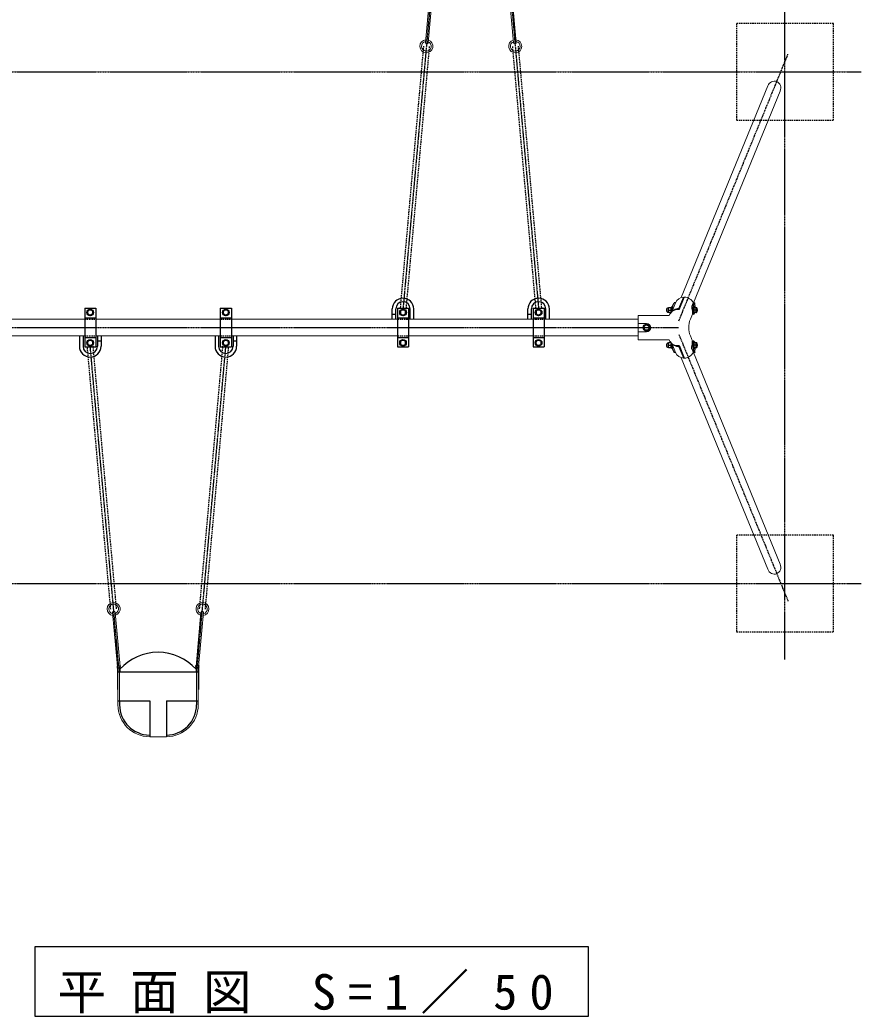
# Model space of a CAD drawing. Units: millimetres, scale not verified, with parts at other scales. Extents: x -35408 to 50, y -49934 to 13350.
# Drawn here: x -16889 to -13850, y 7511 to 11112 of the extents above; entities that cross this region are included whole.
import ezdxf

# ---------------------------------------------------------------- set-up
doc = ezdxf.new("R2010")
doc.units = ezdxf.units.MM
doc.linetypes.add('USER2', pattern=[6, 3, -1, 1, -1])
doc.linetypes.add('USER4', pattern=[8, 5, -3])
doc.layers.add('線', color=2, linetype='Continuous', lineweight=25)
doc.layers.add('補助', color=2, linetype='Continuous', lineweight=25)
doc.styles.add('ＭＳ ゴシック', font='')
doc.styles.get('ＭＳ ゴシック').set_extended_font_data('MS Gothic')

msp = doc.modelspace()

# ---------------------------------------------------------------- linework, layer by layer
at = {"layer": '線', "color": 20, "linetype": 'USER2'}
for p, q in [((-15402, 11225.25), (-15505, 10067.5)), ((-15118, 11225.25), (-15015, 10067.5)), ((-14125, 8800), (-14125, 11200)), ((-14508.163, 10025), (-14113.971, 10988.583)), ((-17800, 10925), (-13850, 10925)), ((-17140, 10000), (-14510, 10000)), ((-14508.163, 9975), (-14113.971, 9011.417)), ((-16532, 8774.75), (-16635, 9932.5)), ((-16248, 8774.75), (-16145, 9932.5)), ((-17800, 9075), (-13850, 9075))]:
    msp.add_line(p, q, dxfattribs=at)
at = {"layer": '線', "color": 7, "lineweight": 13}
for p, q in [((-15406.731, 11225.671), (-15424.108, 11030.356)), ((-15397.269, 11224.829), (-15414.645, 11029.514)), ((-15122.731, 11224.829), (-15105.355, 11029.514)), ((-15113.269, 11225.671), (-15095.892, 11030.356)), ((-14500.2, 10108.643), (-14187.145, 10873.89)), ((-14455.493, 10089.57), (-14142.164, 10855.489)), ((-14532.657, 10059.385), (-14520.058, 10090.183)), ((-14450.367, 10089.57), (-14455.826, 10089.57)), ((-14449.135, 10073.114), (-14450.367, 10089.57)), ((-14543.284, 10044), (-14540.754, 10050.184)), ((-14466.829, 10030.169), (-14459.216, 10048.777)), ((-14459.216, 10048.777), (-14454.992, 10048.777)), ((-14453.288, 10049.839), (-14452.562, 10051.614)), ((-16995, 10030.25), (-16655, 10030.25)), ((-16615, 10030.25), (-16165, 10030.25)), ((-16125, 10030.25), (-15525, 10030.25)), ((-15485, 10030.25), (-15035, 10030.25)), ((-14995, 10030.25), (-14655, 10030.25)), ((-14655, 10044), (-14655, 9956)), ((-14543.284, 10044), (-14655, 10044)), ((-14655, 10015), (-14625, 10015)), ((-14655, 9985), (-14625, 9985)), ((-16995, 9969.75), (-16655, 9969.75)), ((-16615, 9969.75), (-16165, 9969.75)), ((-16125, 9969.75), (-15525, 9969.75)), ((-15485, 9969.75), (-15035, 9969.75)), ((-14995, 9969.75), (-14655, 9969.75)), ((-14543.284, 9956), (-14655, 9956)), ((-14543.284, 9956), (-14540.754, 9949.816)), ((-14532.657, 9940.615), (-14520.058, 9909.817)), ((-14466.829, 9969.831), (-14459.216, 9951.223)), ((-14459.216, 9951.223), (-14454.992, 9951.223)), ((-14453.288, 9950.161), (-14452.562, 9948.386)), ((-14520.301, 9910.43), (-14525.803, 9910.43)), ((-14450.367, 9910.43), (-14455.826, 9910.43)), ((-14455.493, 9910.43), (-14142.164, 9144.511)), ((-14449.135, 9926.886), (-14450.367, 9910.43)), ((-14500.2, 9891.357), (-14187.145, 9126.11)), ((-16536.731, 8774.329), (-16554.108, 8969.644)), ((-16527.269, 8775.171), (-16544.645, 8970.486)), ((-16252.731, 8775.171), (-16235.355, 8970.486)), ((-16243.269, 8774.329), (-16225.892, 8969.644)), ((-16535, 8756), (-16535, 8636)), ((-16529, 8756), (-16529, 8651)), ((-16251, 8756), (-16251, 8651)), ((-16245, 8756), (-16245, 8636)), ((-16420, 8521), (-16360, 8521))]:
    msp.add_line(p, q, dxfattribs=at)
at = {"layer": '線', "color": 4, "linetype": 'USER4'}
for p, q in [((-15430.965, 11018.165), (-15515.459, 10068.43)), ((-15410.047, 11016.304), (-15494.541, 10066.57)), ((-15109.952, 11016.304), (-15025.459, 10066.57)), ((-15089.035, 11018.165), (-15004.541, 10068.43)), ((-16655, 10030.25), (-16615, 10030.25)), ((-16165, 10030.25), (-16125, 10030.25)), ((-15525, 10030.25), (-15485, 10030.25)), ((-15035, 10030.25), (-14995, 10030.25)), ((-16655, 9969.75), (-16615, 9969.75)), ((-16165, 9969.75), (-16125, 9969.75)), ((-15525, 9969.75), (-15485, 9969.75)), ((-15035, 9969.75), (-14995, 9969.75)), ((-16560.965, 8981.835), (-16645.459, 9931.569)), ((-16540.048, 8983.696), (-16624.541, 9933.43)), ((-16239.952, 8983.696), (-16155.459, 9933.43)), ((-16219.035, 8981.835), (-16134.541, 9931.569))]:
    msp.add_line(p, q, dxfattribs=at)
at = {"layer": '線'}
for p, q in [((-14530.786, 10077.388), (-14525.803, 10089.57)), ((-14520.301, 10089.57), (-14525.803, 10089.57)), ((-14508.249, 10067.78), (-14490.709, 10110.655)), ((-14507.331, 10064.979), (-14488.641, 10110.666)), ((-14490.389, 10106.394), (-14490.709, 10110.655)), ((-14460.809, 10077.388), (-14455.826, 10089.57)), ((-14455.35, 10077.388), (-14450.367, 10089.57)), ((-16655, 10070), (-16615, 10070)), ((-16655, 10070), (-16655, 9930)), ((-16634.94, 10066.006), (-16644.44, 10060.522)), ((-16644.44, 10060.522), (-16644.44, 10049.552)), ((-16644.44, 10049.552), (-16634.94, 10044.067)), ((-16625.44, 10060.522), (-16634.94, 10066.006)), ((-16634.94, 10044.067), (-16625.44, 10049.552)), ((-16625.44, 10049.552), (-16625.44, 10060.522)), ((-16615, 10070), (-16615, 9930)), ((-16165, 10070), (-16125, 10070)), ((-16165, 10070), (-16165, 9930)), ((-16144.94, 10066.006), (-16154.44, 10060.522)), ((-16154.44, 10060.522), (-16154.44, 10049.552)), ((-16154.44, 10049.552), (-16144.94, 10044.067)), ((-16135.44, 10060.522), (-16144.94, 10066.006)), ((-16144.94, 10044.067), (-16135.44, 10049.552)), ((-16135.44, 10049.552), (-16135.44, 10060.522)), ((-16125, 10070), (-16125, 9930)), ((-15544, 10030.25), (-15544, 10067.5)), ((-15531, 10030.25), (-15531, 10067.5)), ((-15525, 10070), (-15485, 10070)), ((-15525, 10070), (-15525, 9930)), ((-15504.94, 10066.006), (-15514.44, 10060.522)), ((-15514.44, 10060.522), (-15514.44, 10049.552)), ((-15514.44, 10049.552), (-15504.94, 10044.067)), ((-15495.44, 10060.522), (-15504.94, 10066.006)), ((-15504.94, 10044.067), (-15495.44, 10049.552)), ((-15495.44, 10049.552), (-15495.44, 10060.522)), ((-15485, 10070), (-15485, 9930)), ((-15479, 10030.25), (-15479, 10067.5)), ((-15466, 10030.25), (-15466, 10067.5)), ((-15054, 10030.25), (-15054, 10067.5)), ((-15041, 10030.25), (-15041, 10067.5)), ((-15035, 10070), (-14995, 10070)), ((-15035, 10070), (-15035, 9930)), ((-15014.94, 10066.006), (-15024.44, 10060.522)), ((-15024.44, 10060.522), (-15024.44, 10049.552)), ((-15024.44, 10049.552), (-15014.94, 10044.067)), ((-15005.44, 10060.522), (-15014.94, 10066.006)), ((-15014.94, 10044.067), (-15005.44, 10049.552)), ((-15005.44, 10049.552), (-15005.44, 10060.522)), ((-14995, 10070), (-14995, 9930)), ((-14989, 10030.25), (-14989, 10067.5)), ((-14976, 10030.25), (-14976, 10067.5)), ((-14545.805, 10063.614), (-14537.076, 10063.614)), ((-14544.91, 10073.114), (-14544.852, 10073.114)), ((-14544.852, 10054.114), (-14544.91, 10054.114)), ((-14544.852, 10073.114), (-14536.045, 10073.114)), ((-14538.186, 10054.114), (-14544.852, 10054.114)), ((-14533.143, 10074.364), (-14535.172, 10074.364)), ((-14531.263, 10075.614), (-14532.217, 10075.614)), ((-14451.857, 10075.614), (-14454.319, 10075.614)), ((-14451.857, 10051.614), (-14454.319, 10051.614)), ((-14453.762, 10063.614), (-14452.809, 10073.114)), ((-14452.809, 10054.114), (-14453.762, 10063.614)), ((-14447.003, 10063.614), (-14453.762, 10063.614)), ((-14452.809, 10073.114), (-14444.934, 10073.114)), ((-14444.934, 10054.114), (-14452.809, 10054.114)), ((-14444.934, 10073.114), (-14444.146, 10073.114)), ((-14444.146, 10054.114), (-14444.934, 10054.114)), ((-14444.146, 10073.114), (-14443.608, 10072.357)), ((-14444.146, 10054.114), (-14443.575, 10054.918)), ((-16652.976, 10035.812), (-16616.976, 10035.812)), ((-16162.976, 10035.812), (-16126.976, 10035.812)), ((-15531, 10047.5), (-15544, 10047.5)), ((-15522.976, 10035.812), (-15486.976, 10035.812)), ((-15041, 10047.5), (-15054, 10047.5)), ((-15032.976, 10035.812), (-14996.976, 10035.812)), ((-14635.97, 10000), (-14630.485, 10009.5)), ((-14630.485, 9990.5), (-14635.97, 10000)), ((-14630.485, 10009.5), (-14619.515, 10009.5)), ((-14619.515, 9990.5), (-14630.485, 9990.5)), ((-14619.515, 10009.5), (-14614.03, 10000)), ((-14614.03, 10000), (-14619.515, 9990.5)), ((-16674, 9969.75), (-16674, 9932.5)), ((-16661, 9969.75), (-16661, 9932.5)), ((-16653, 9964.188), (-16617, 9964.188)), ((-16635, 9955.946), (-16644.5, 9950.461)), ((-16644.5, 9950.461), (-16644.5, 9939.492)), ((-16625.5, 9950.461), (-16635, 9955.946)), ((-16625.5, 9939.492), (-16625.5, 9950.461)), ((-16609, 9969.75), (-16609, 9932.5)), ((-16609, 9952.5), (-16596, 9952.5)), ((-16596, 9969.75), (-16596, 9932.5)), ((-16184, 9969.75), (-16184, 9932.5)), ((-16171, 9969.75), (-16171, 9932.5)), ((-16163, 9964.188), (-16127, 9964.188)), ((-16145, 9955.946), (-16154.5, 9950.461)), ((-16154.5, 9950.461), (-16154.5, 9939.492)), ((-16135.5, 9950.461), (-16145, 9955.946)), ((-16135.5, 9939.492), (-16135.5, 9950.461)), ((-16119, 9969.75), (-16119, 9932.5)), ((-16119, 9952.5), (-16106, 9952.5)), ((-16106, 9969.75), (-16106, 9932.5)), ((-15523, 9964.188), (-15487, 9964.188)), ((-15505, 9955.946), (-15514.5, 9950.461)), ((-15514.5, 9950.461), (-15514.5, 9939.492)), ((-15495.5, 9950.461), (-15505, 9955.946)), ((-15495.5, 9939.492), (-15495.5, 9950.461)), ((-15033, 9964.188), (-14997, 9964.188)), ((-15015, 9955.946), (-15024.5, 9950.461)), ((-15024.5, 9950.461), (-15024.5, 9939.492)), ((-15005.5, 9950.461), (-15015, 9955.946)), ((-15005.5, 9939.492), (-15005.5, 9950.461)), ((-14544.91, 9945.886), (-14544.852, 9945.886)), ((-14544.852, 9945.886), (-14538.186, 9945.886)), ((-14451.857, 9948.386), (-14454.319, 9948.386)), ((-14453.762, 9936.386), (-14452.809, 9945.886)), ((-14452.809, 9945.886), (-14444.934, 9945.886)), ((-14444.934, 9945.886), (-14444.146, 9945.886)), ((-14444.146, 9945.886), (-14443.608, 9945.13)), ((-16655, 9930), (-16615, 9930)), ((-16644.5, 9939.492), (-16635, 9934.007)), ((-16635, 9934.007), (-16625.5, 9939.492)), ((-16165, 9930), (-16125, 9930)), ((-16154.5, 9939.492), (-16145, 9934.007)), ((-16145, 9934.007), (-16135.5, 9939.492)), ((-15525, 9930), (-15485, 9930)), ((-15514.5, 9939.492), (-15505, 9934.007)), ((-15505, 9934.007), (-15495.5, 9939.492)), ((-15035, 9930), (-14995, 9930)), ((-15024.5, 9939.492), (-15015, 9934.007)), ((-15015, 9934.007), (-15005.5, 9939.492)), ((-14545.805, 9936.386), (-14537.076, 9936.386)), ((-14544.852, 9926.886), (-14544.91, 9926.886)), ((-14536.045, 9926.886), (-14544.852, 9926.886)), ((-14533.143, 9925.636), (-14535.172, 9925.636)), ((-14531.263, 9924.386), (-14532.217, 9924.386)), ((-14530.786, 9922.612), (-14525.803, 9910.43)), ((-14508.249, 9932.22), (-14490.709, 9889.345)), ((-14507.331, 9935.021), (-14488.641, 9889.334)), ((-14460.809, 9922.612), (-14455.826, 9910.43)), ((-14455.35, 9922.612), (-14450.367, 9910.43)), ((-14451.857, 9924.386), (-14454.319, 9924.386)), ((-14452.809, 9926.886), (-14453.762, 9936.386)), ((-14447.003, 9936.386), (-14453.762, 9936.386)), ((-14444.934, 9926.886), (-14452.809, 9926.886)), ((-14444.146, 9926.886), (-14444.934, 9926.886)), ((-14444.146, 9926.886), (-14443.575, 9927.691)), ((-14490.389, 9893.606), (-14490.709, 9889.345)), ((-16536.5, 8768.724), (-16536.5, 8691)), ((-16535, 8756), (-16535, 8768.724)), ((-16535, 8756), (-16245, 8756)), ((-16529, 8756), (-16529, 8768.724)), ((-16527.5, 8768.724), (-16527.5, 8756)), ((-16252.5, 8768.724), (-16252.5, 8756)), ((-16251, 8756), (-16251, 8768.724)), ((-16245, 8756), (-16245, 8768.724)), ((-16243.5, 8768.724), (-16243.5, 8691)), ((-16536.5, 8691), (-16535, 8691)), ((-16243.5, 8691), (-16245, 8691)), ((-16535, 8651), (-16420, 8651)), ((-16529, 8651), (-16529, 8636)), ((-16420, 8651), (-16420, 8521)), ((-16360, 8651), (-16360, 8521)), ((-16360, 8651), (-16245, 8651)), ((-16251, 8651), (-16251, 8636))]:
    msp.add_line(p, q, dxfattribs=at)
at = {"layer": '線', "color": 4, "linetype": 'USER4'}
for points in [[(-14300, 10750), (-13950, 10750), (-13950, 11100), (-14300, 11100)], [(-14300, 8900), (-13950, 8900), (-13950, 9250), (-14300, 9250)]]:
    msp.add_lwpolyline(points, close=True, dxfattribs=at)
at = {"layer": '線'}
for centre, radius in [((-16634.94, 10055.037), 12), ((-16634.94, 10055.037), 9.5), ((-16144.94, 10055.037), 12), ((-16144.94, 10055.037), 9.5), ((-15504.94, 10055.037), 12), ((-15504.94, 10055.037), 9.5), ((-15014.94, 10055.037), 12), ((-15014.94, 10055.037), 9.5), ((-14625, 10000), 12), ((-14625, 10000), 9.5), ((-16635, 9944.976), 12), ((-16635, 9944.976), 9.5), ((-16145, 9944.976), 12), ((-16145, 9944.976), 9.5), ((-15505, 9944.976), 12), ((-15505, 9944.976), 9.5), ((-15015, 9944.976), 12), ((-15015, 9944.976), 9.5)]:
    msp.add_circle(centre, radius, dxfattribs=at)
at = {"layer": '線', "color": 7, "lineweight": 13}
for centre, radius, start, end in [((-15420.506, 11017.235), 23.5, 96.57744, 73.25463), ((-15420.506, 11017.235), 17.5, 100.66532, 69.16674), ((-15419.376, 11029.935), 4.75, 174.91603, 354.91603), ((-15099.494, 11017.235), 23.5, 106.74537, 83.42256), ((-15099.494, 11017.235), 17.5, 110.83326, 79.33468), ((-15100.624, 11029.935), 4.75, 185.08397, 5.08397), ((-14625, 10000), 15, 270, 90), ((-14393.083, 10000), 79.678, 157.75105, 202.24895), ((-16550.506, 8982.765), 23.5, 286.74537, 263.42256), ((-16229.494, 8982.765), 23.5, 276.57744, 253.25463), ((-16550.506, 8982.765), 17.5, 290.83326, 259.33468), ((-16549.376, 8970.065), 4.75, 5.08397, 185.08397), ((-16229.494, 8982.765), 17.5, 280.66532, 249.16674), ((-16230.624, 8970.065), 4.75, 354.91603, 174.91603), ((-16532, 8774.75), 4.75, 185.08397, 5.08397), ((-16248, 8774.75), 4.75, 174.91603, 354.91603), ((-16420, 8636), 115, 180, 270), ((-16360, 8636), 115, 270, 0)]:
    msp.add_arc(centre, radius, start, end, dxfattribs=at)
at = {"layer": '線'}
for centre, radius, start, end in [((-15505, 10067.5), 39, 0, 180), ((-15505, 10067.5), 26, 0, 180), ((-15015, 10067.5), 39, 0, 180), ((-15015, 10067.5), 26, 0, 180), ((-14545.512, 10063.614), 8, 92.36259, 267.63741), ((-14461.849, 10057.9), 71.639, 164.21438, 179.29809), ((-14386.413, 10057.9), 71.639, 164.21438, 182.58622), ((-14545.512, 9936.386), 8, 92.36259, 267.63741), ((-14461.849, 9942.1), 71.639, 180.70191, 195.78562), ((-14386.413, 9942.1), 71.639, 177.41378, 195.78562), ((-16635, 9932.5), 39, 180, 0), ((-16635, 9932.5), 26, 180, 0), ((-16145, 9932.5), 39, 180, 0), ((-16145, 9932.5), 26, 180, 0), ((-16390, 8640.821), 185.179, 42.05292, 137.94708), ((-16532, 8774.75), 6.25, 144.54817, 212.38754), ((-16541.5, 8768.724), 5, 0, 32.38754), ((-16532, 8774.75), 4.75, 185.08397, 5.08397), ((-16541.5, 8768.724), 6.5, 0, 32.38754), ((-16522.5, 8768.724), 6.5, 147.61246, 180), ((-16532, 8774.75), 6.25, 327.61246, 45.61977), ((-16522.5, 8768.724), 5, 147.61246, 180), ((-16248, 8774.75), 6.25, 134.38023, 212.38754), ((-16257.5, 8768.724), 5, 0, 32.38754), ((-16248, 8774.75), 4.75, 174.91603, 354.91603), ((-16257.5, 8768.724), 6.5, 0, 32.38754), ((-16238.5, 8768.724), 6.5, 147.61246, 180), ((-16238.5, 8768.724), 5, 147.61246, 180), ((-16248, 8774.75), 6.25, 327.61246, 35.45183), ((-16420, 8636), 109, 180, 270), ((-16360, 8636), 109, 270, 0)]:
    msp.add_arc(centre, radius, start, end, dxfattribs=at)
at = {"layer": '線', "color": 7, "lineweight": 13}
for centre, major_axis, ratio, start_param, end_param in [((-14164.655, 10864.69), (10.15, 24.81), 0.906513, 4.71238898, 7.85398163), ((-14484.887, 10075.795), (35.171, -14.388), 0.906974, 2.08191936, 3.14159265), ((-14489.22, 10075.795), (35.171, -14.388), 0.906974, 0.82831299, 1.910651), ((-14454.992, 10054.667), (0, -5.89), 0.507131, 6.28318531, 6.89125183), ((-14454.992, 9945.333), (0, 5.89), 0.507131, 5.67511878, 6.28318531), ((-14484.887, 9924.205), (35.171, 14.388), 0.906974, 3.14159265, 4.20126595), ((-14489.22, 9924.205), (35.171, 14.388), 0.906974, 4.37253431, 5.45487231), ((-14164.655, 9135.31), (10.15, -24.81), 0.906513, 4.71238898, 7.85398163)]:
    msp.add_ellipse(centre, major_axis=major_axis, ratio=ratio, start_param=start_param, end_param=end_param, dxfattribs=at)
at = {"layer": '線'}
for centre, major_axis, ratio, start_param, end_param in [((-14545.332, 10068.364), (-0.473, -4.75), 0.232752, 3.18797253, 6.28318531), ((-14545.332, 10058.864), (-0.473, 4.75), 0.232752, 6.28318531, 9.37839809), ((-14545.02, 10063.614), (0, 9), 0.173648, 1.2971943, 1.84439836), ((-14506.203, 10034.28), (-35.134, 14.373), 0.782052, 5.05260929, 6.22660489), ((-14535.172, 10063.614), (0, 10.75), 0.173648, 6.28318531, 8.63129429), ((-14532.217, 10063.614), (0, 12), 0.173648, 6.28318531, 8.31252422), ((-14500.846, 10036.785), (-35.134, 14.373), 0.782052, 5.22409204, 5.74850437), ((-14454.992, 10054.667), (0, -5.89), 0.507131, 4.71238898, 6.89125183), ((-14454.319, 10063.614), (0, 12), 0.173648, 6.28318531, 9.42477796), ((-14451.857, 10063.614), (0, 12), 0.173648, 5.62592115, 10.08204211), ((-14446.527, 10068.364), (-0.476, -4.75), 0.233139, 0.0467338, 3.14159265), ((-14446.527, 10058.864), (-0.476, 4.75), 0.233139, 3.14159265, 6.23645151), ((-14545.332, 9941.136), (-0.473, -4.75), 0.232752, 3.18797253, 6.28318531), ((-14506.203, 9965.72), (-35.134, -14.373), 0.782052, 0.05658042, 1.23057601), ((-14535.172, 9936.386), (0, 10.75), 0.173648, 0.79348345, 3.14159265), ((-14532.217, 9936.386), (0, 12), 0.173648, 1.11225371, 3.14159265), ((-14454.992, 9945.333), (0, 5.89), 0.507131, 5.67511878, 7.85398163), ((-14454.319, 9936.386), (0, 12), 0.173648, 6.28318531, 9.42477796), ((-14451.857, 9936.386), (0, 12), 0.173648, 5.62592115, 10.08204211), ((-14446.527, 9941.136), (-0.476, -4.75), 0.233139, 0.0467338, 3.14159265), ((-14545.332, 9931.636), (-0.473, 4.75), 0.232752, 6.28318531, 9.37839809), ((-14545.02, 9936.386), (0, 9), 0.173648, 1.2971943, 1.84439836), ((-14500.846, 9963.215), (-35.134, -14.373), 0.782052, 0.53468094, 1.05909327), ((-14446.527, 9931.636), (-0.476, 4.75), 0.233139, 3.14159265, 6.23645151)]:
    msp.add_ellipse(centre, major_axis=major_axis, ratio=ratio, start_param=start_param, end_param=end_param, dxfattribs=at)
for centre in [(-14443.978, 10063.614), (-14443.978, 9936.386)]:
    msp.add_ellipse(centre, major_axis=(0, -9), ratio=0.173648, dxfattribs=at)
for points, knots in [([(-14460.809, 10077.388), (-14460.918, 10076.958), (-14461.027, 10076.528), (-14461.118, 10076.094), (-14461.209, 10075.66), (-14461.291, 10075.223), (-14461.353, 10074.784), (-14461.416, 10074.345), (-14461.466, 10073.903), (-14461.494, 10073.46), (-14461.521, 10073.018), (-14461.532, 10072.573), (-14461.516, 10072.13), (-14461.5, 10071.687), (-14461.458, 10071.244), (-14461.398, 10070.805), (-14461.339, 10070.366), (-14461.253, 10069.929), (-14461.161, 10069.495), (-14461.069, 10069.061), (-14460.958, 10068.631), (-14460.847, 10068.202), (-14460.735, 10067.772), (-14460.612, 10067.346), (-14460.494, 10066.918), (-14460.377, 10066.49), (-14460.253, 10066.064), (-14460.142, 10065.635), (-14460.031, 10065.205), (-14459.921, 10064.775), (-14459.828, 10064.341), (-14459.736, 10063.907), (-14459.655, 10063.47), (-14459.587, 10063.032), (-14459.519, 10062.594), (-14459.466, 10062.153), (-14459.42, 10061.712), (-14459.373, 10061.271), (-14459.339, 10060.828), (-14459.309, 10060.385), (-14459.279, 10059.943), (-14459.257, 10059.499), (-14459.237, 10059.056), (-14459.217, 10058.613), (-14459.201, 10058.169), (-14459.186, 10057.726)], [0, 0, 0, 0, 1, 1, 1, 2, 2, 2, 3, 3, 3, 4, 4, 4, 5, 5, 5, 6, 6, 6, 7, 7, 7, 8, 8, 8, 9, 9, 9, 10, 10, 10, 11, 11, 11, 12, 12, 12, 13, 13, 13, 14, 14, 14, 15, 15, 15, 15]), ([(-14459.186, 10057.726), (-14459.163, 10057.428), (-14459.139, 10057.13), (-14459.12, 10056.832), (-14459.1, 10056.534), (-14459.083, 10056.236), (-14459.069, 10055.938), (-14459.054, 10055.64), (-14459.042, 10055.341), (-14459.033, 10055.043), (-14459.024, 10054.744), (-14459.017, 10054.446), (-14459.013, 10054.147), (-14459.009, 10053.848), (-14459.007, 10053.55), (-14459.008, 10053.251), (-14459.009, 10052.952), (-14459.012, 10052.654), (-14459.019, 10052.355), (-14459.025, 10052.056), (-14459.033, 10051.758), (-14459.045, 10051.459), (-14459.056, 10051.161), (-14459.07, 10050.863), (-14459.086, 10050.564), (-14459.103, 10050.266), (-14459.122, 10049.968), (-14459.143, 10049.67), (-14459.165, 10049.372), (-14459.191, 10049.075), (-14459.216, 10048.777)], [0, 0, 0, 0, 1, 1, 1, 2, 2, 2, 3, 3, 3, 4, 4, 4, 5, 5, 5, 6, 6, 6, 7, 7, 7, 8, 8, 8, 9, 9, 9, 10, 10, 10, 10]), ([(-14460.809, 9922.612), (-14460.918, 9923.042), (-14461.027, 9923.472), (-14461.118, 9923.906), (-14461.209, 9924.34), (-14461.291, 9924.777), (-14461.353, 9925.216), (-14461.416, 9925.655), (-14461.466, 9926.097), (-14461.494, 9926.54), (-14461.521, 9926.982), (-14461.532, 9927.427), (-14461.516, 9927.87), (-14461.5, 9928.313), (-14461.458, 9928.756), (-14461.398, 9929.195), (-14461.339, 9929.634), (-14461.253, 9930.071), (-14461.161, 9930.505), (-14461.069, 9930.939), (-14460.958, 9931.369), (-14460.847, 9931.798), (-14460.735, 9932.228), (-14460.612, 9932.654), (-14460.494, 9933.082), (-14460.377, 9933.51), (-14460.253, 9933.936), (-14460.142, 9934.365), (-14460.031, 9934.795), (-14459.921, 9935.225), (-14459.828, 9935.659), (-14459.736, 9936.093), (-14459.655, 9936.53), (-14459.587, 9936.968), (-14459.519, 9937.406), (-14459.466, 9937.847), (-14459.42, 9938.288), (-14459.373, 9938.729), (-14459.339, 9939.172), (-14459.309, 9939.615), (-14459.279, 9940.057), (-14459.257, 9940.501), (-14459.237, 9940.944), (-14459.217, 9941.387), (-14459.201, 9941.831), (-14459.186, 9942.274)], [0, 0, 0, 0, 1, 1, 1, 2, 2, 2, 3, 3, 3, 4, 4, 4, 5, 5, 5, 6, 6, 6, 7, 7, 7, 8, 8, 8, 9, 9, 9, 10, 10, 10, 11, 11, 11, 12, 12, 12, 13, 13, 13, 14, 14, 14, 15, 15, 15, 15]), ([(-14459.186, 9942.274), (-14459.163, 9942.572), (-14459.139, 9942.87), (-14459.12, 9943.168), (-14459.1, 9943.466), (-14459.083, 9943.764), (-14459.069, 9944.062), (-14459.054, 9944.36), (-14459.042, 9944.659), (-14459.033, 9944.957), (-14459.024, 9945.256), (-14459.017, 9945.554), (-14459.013, 9945.853), (-14459.009, 9946.152), (-14459.007, 9946.45), (-14459.008, 9946.749), (-14459.009, 9947.048), (-14459.012, 9947.346), (-14459.019, 9947.645), (-14459.025, 9947.944), (-14459.033, 9948.242), (-14459.045, 9948.541), (-14459.056, 9948.839), (-14459.07, 9949.137), (-14459.086, 9949.436), (-14459.103, 9949.734), (-14459.122, 9950.032), (-14459.143, 9950.33), (-14459.165, 9950.628), (-14459.191, 9950.925), (-14459.216, 9951.223)], [0, 0, 0, 0, 1, 1, 1, 2, 2, 2, 3, 3, 3, 4, 4, 4, 5, 5, 5, 6, 6, 6, 7, 7, 7, 8, 8, 8, 9, 9, 9, 10, 10, 10, 10])]:
    msp.add_open_spline(points, degree=3, knots=knots, dxfattribs=at)
at = {"layer": '補助'}
msp.add_lwpolyline([(-16835, 7760.829), (-16835, 7510.829), (-14835, 7510.829), (-14835, 7760.829)], close=True, dxfattribs=at)

# ---------------------------------------------------------------- texts
at = {"layer": '補助', "insert": (-15835, 7519.162), "char_height": 128.3, "attachment_point": 8, "style": 'ＭＳ ゴシック'}
msp.add_mtext('\\T1.5;平面図\\~S=1／50', dxfattribs=at)

doc.saveas('drawing.dxf')
